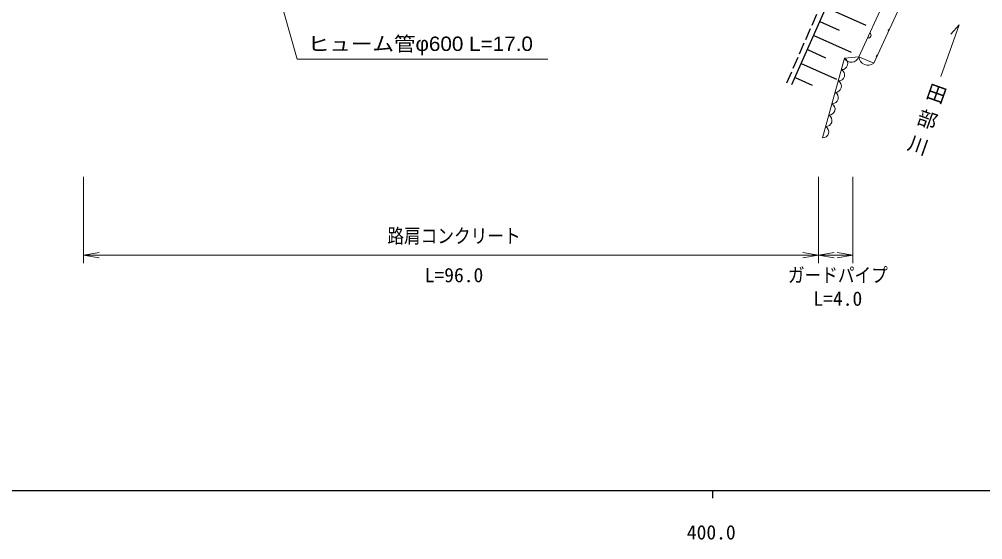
# Model space of a CAD drawing. Units: millimetres, scale not verified. Extents: x 40000 to 680000, y 20000 to 380000.
# Drawn here: x 379506 to 502497, y 198715 to 265090 of the extents above; entities that cross this region are included whole.
import ezdxf
from ezdxf.enums import TextEntityAlignment as Align

# ---------------------------------------------------------------- set-up
doc = ezdxf.new("R2010")
doc.units = ezdxf.units.MM
doc.header["$LTSCALE"] = 1000
for name, color, linetype, lineweight in [('M-BGD', 7, 'Continuous', 25), ('M-STR-HTXT', 7, 'Continuous', 13), ('M-TTL-BAND', 7, 'Continuous', 25), ('M-WORK', 1, 'Continuous', 13)]:
    doc.layers.add(name, color=color, linetype=linetype, lineweight=lineweight)
doc.styles.add('@ＭＳ ゴシック', font='')
doc.styles.add('ＭＳ ゴシック', font='')
doc.styles.add('ＭＳ Ｐゴシック', font='')
doc.styles.get('@ＭＳ ゴシック').set_extended_font_data('@MS Gothic')
doc.styles.get('ＭＳ ゴシック').set_extended_font_data('MS Gothic')
doc.styles.get('ＭＳ Ｐゴシック').set_extended_font_data('MS PGothic')

# ---------------------------------------------------------------- blocks, each defined once
blk = doc.blocks.new('open_arrow')
at = {"color": 0, "linetype": 'Continuous', "lineweight": -2}
blk.add_lwpolyline([(7.5, 1.25), (0, 0), (7.5, -1.25)], dxfattribs=at)

msp = doc.modelspace()

# ---------------------------------------------------------------- linework, layer by layer
at = {"layer": 'M-BGD'}
for p, q in [((478146, 256752), (482901, 267478)), ((480719, 264361), (481320, 265735)), ((482505, 266584), (487584, 264332)), ((481712, 264796), (484177, 263704)), ((479918, 262529), (480519, 263903)), ((479116, 260696), (479717, 262070)), ((480920, 263009), (485699, 260890)), ((480128, 261221), (482442, 260195)), ((478315, 258864), (478916, 260238)), ((477496, 256990), (478115, 258405)), ((479335, 259434), (483813, 257448)), ((478543, 257646), (480707, 256687))]:
    msp.add_line(p, q, dxfattribs=at)
at = {"layer": 'M-STR-HTXT'}
for p, q in [((387709, 245000), (387709, 234000)), ((481530, 245000), (481530, 234000)), ((485915, 245000), (485915, 234000)), ((387709, 235000), (481530, 235000)), ((481530, 235000), (485915, 235000))]:
    msp.add_line(p, q, dxfattribs=at)
msp.add_lwpolyline([(408179, 284023), (415000, 260000), (447000, 260000)], dxfattribs=at)
at = {"layer": 'M-TTL-BAND'}
for p, q in [((40000, 205000), (579000, 205000)), ((468000, 205000), (468000, 204000))]:
    msp.add_line(p, q, dxfattribs=at)
at = {"layer": 'M-WORK'}
for p, q in [((486667, 260286), (490954, 269640)), ((488587, 259499), (493145, 269336))]:
    msp.add_line(p, q, dxfattribs=at)
for points in [[(497152, 257810), (499500, 264386), (498437, 263196)], [(482037, 249965), (484856, 260122), (486667, 260286), (488587, 259499)]]:
    msp.add_lwpolyline(points, dxfattribs=at)
for centre, radius, start, end in [((487881, 263065), 354, 254.17177, 56.57695), ((490588, 263668), 162, 87.75742, 222.51769), ((484488, 259443), 772, 267.39015, 61.59496), ((485726, 260592), 989, 208.34741, 342.02581), ((487854, 260446), 1198, 187.64166, 307.77411), ((489065, 260380), 162, 87.75742, 222.51769), ((484086, 257992), 772, 267.39015, 61.59496), ((483683, 256541), 772, 267.39015, 61.59496), ((483280, 255090), 772, 267.39015, 61.59496), ((482878, 253639), 772, 267.39015, 61.59496), ((482475, 252188), 772, 267.39015, 61.59496), ((482073, 250737), 772, 267.39015, 61.59496)]:
    msp.add_arc(centre, radius, start, end, dxfattribs=at)

# ---------------------------------------------------------------- block references
at = {"layer": 'M-STR-HTXT', "xscale": 267, "yscale": 267}
for p in [(387709, 235000), (481530, 235000)]:
    msp.add_blockref('open_arrow', p, dxfattribs=at)
at = {"layer": 'M-STR-HTXT', "xscale": 267, "yscale": 267, "rotation": 180}
for p in [(481530, 235000), (485915, 235000)]:
    msp.add_blockref('open_arrow', p, dxfattribs=at)

# ---------------------------------------------------------------- texts
at = {"layer": 'M-STR-HTXT', "style": 'ＭＳ Ｐゴシック', "width": 1.1}
msp.add_text('ヒューム管φ600 L=17.0', height=1833, dxfattribs=at).set_placement((416336, 260500), align=Align.BOTTOM_LEFT)
at = {"layer": 'M-STR-HTXT', "style": 'ＭＳ Ｐゴシック', "width": 0.85}
for s, p in [('路肩コンクリート', (435000, 236000)), ('ガードパイプ', (484000, 231000))]:
    msp.add_text(s, height=1833, dxfattribs=at).set_placement(p, align=Align.BOTTOM_CENTER)
at = {"layer": 'M-STR-HTXT', "style": 'ＭＳ ゴシック'}
for s, p in [('L=96.0', (435000, 231000)), ('L=4.0', (484000, 228000))]:
    msp.add_text(s, height=1833, dxfattribs=at).set_placement(p, align=Align.BOTTOM_CENTER)
at = {"layer": 'M-TTL-BAND', "style": 'ＭＳ ゴシック'}
msp.add_text('400.0', height=1833, dxfattribs=at).set_placement((467844, 198195), align=Align.BOTTOM_CENTER)
at = {"layer": 'M-WORK', "insert": (495131, 251921), "char_height": 1833, "attachment_point": 5, "rotation": 250.418, "style": '@ＭＳ ゴシック'}
msp.add_mtext('\\T1.4;田部川', dxfattribs=at)

doc.saveas('drawing.dxf')
